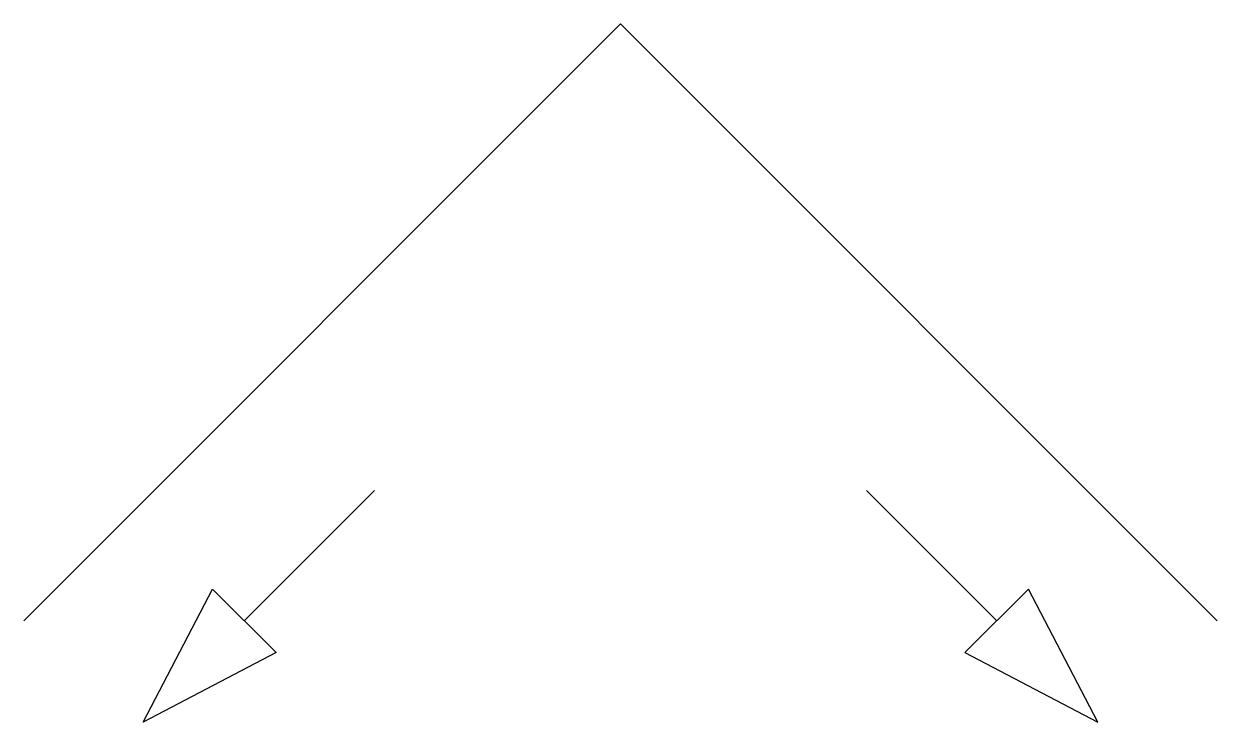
# Model space of a CAD drawing. Header units: millimetres. Extents: x -250 to 250, y -167 to 125.
import ezdxf

# ---------------------------------------------------------------- set-up
doc = ezdxf.new("R2010")
doc.units = ezdxf.units.MM

msp = doc.modelspace()

# ---------------------------------------------------------------- linework, layer by layer
at = {"color": 0, "linetype": 'ByBlock', "lineweight": -2}
for p, q in [((0, 125), (-250, -125)), ((0, 125), (0, 125)), ((0, 125), (250, -125)), ((-103.02, -70.38), (-157.64, -125)), ((103.02, -70.38), (157.64, -125)), ((-200.07, -167.43), (-170.94, -111.78)), ((-170.94, -111.78), (-144.34, -138.22)), ((170.94, -111.78), (144.34, -138.22)), ((200.07, -167.43), (170.94, -111.78)), ((-144.34, -138.22), (-200.07, -167.43)), ((144.34, -138.22), (200.07, -167.43))]:
    msp.add_line(p, q, dxfattribs=at)

doc.saveas('drawing.dxf')
